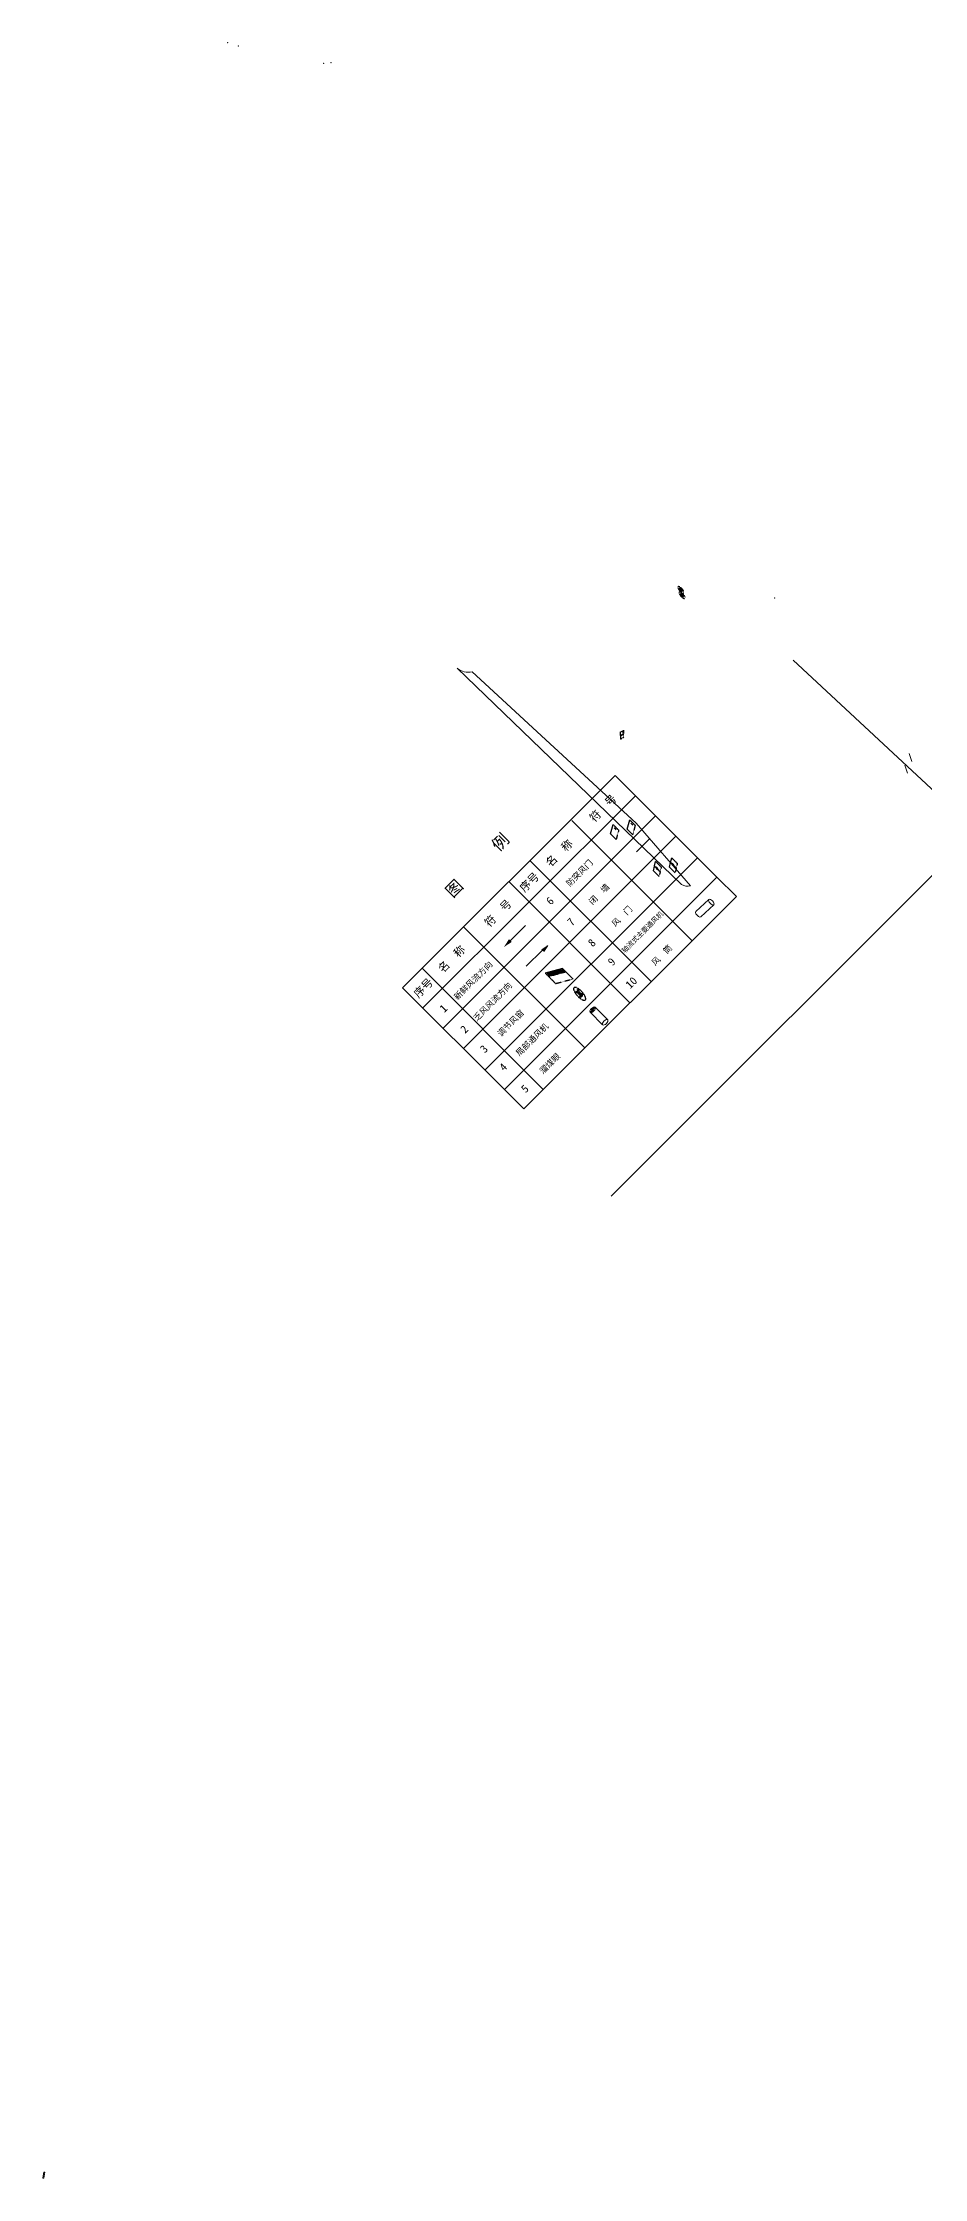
# Model space of a CAD drawing. Header units: millimetres. Extents: x 19725493 to 39459123, y 4133135 to 8271895.
# Drawn here: x 19725493 to 19727475, y 4133201 to 4138006 of the extents above; entities that cross this region are included whole.
import ezdxf

# ---------------------------------------------------------------- set-up
doc = ezdxf.new("R2010")
doc.units = ezdxf.units.MM
doc.linetypes.add('HIDDENX2', pattern=[0.75, 0.5, -0.25])
doc.layers.add('2m等高线', color=37, linetype='Continuous')
doc.layers.add('图符号', color=90, linetype='Continuous')
doc.styles.add('宋体', font='')
doc.styles.get('宋体').set_extended_font_data('SimSun')
doc.linetypes.add('井田边界线', pattern='A,40,-2,[133,煤矿线型.shx,S=1,R=0,X=0,Y=0],-4', length=46)

msp = doc.modelspace()

# ---------------------------------------------------------------- hatches: boundary and pattern name
at = {"ltscale": 6}
msp.add_hatch(color=5, dxfattribs=at).paths.add_polyline_path([(19726614, 4135966), (19726618.8, 4135961.3), (19726627.6, 4135974.9)])
at = {"lineweight": 15}
h = msp.add_hatch(color=256, dxfattribs=at)
edge = h.paths.add_edge_path()
edge.add_ellipse((19726729.4, 4135830.3), major_axis=(5.64, 5.64), ratio=0.487118, start_angle=-0.2666, end_angle=123.1883)
edge.add_line((19726725.1, 4135831.2), (19726729.4, 4135830.3))
edge.add_line((19726729.4, 4135830.3), (19726735.1, 4135835.9))
edge = h.paths.add_edge_path()
edge.add_ellipse((19726729.4, 4135830.3), major_axis=(5.64, 5.64), ratio=0.487118, start_angle=180.6307, end_angle=302.3282)
edge.add_line((19726733.7, 4135829.4), (19726729.4, 4135830.3))
edge.add_line((19726729.4, 4135830.3), (19726723.8, 4135824.6))
at = {"layer": '2m等高线', "linetype": '井田边界线'}
msp.add_hatch(color=1, dxfattribs=at).paths.add_polyline_path([(19726547.6, 4135983), (19726541.4, 4135989.2), (19726529.8, 4135971.3)])

# ---------------------------------------------------------------- linework, layer by layer
for p, q in [((19726771, 4135410.9), (19728730.2, 4137369.6)), ((19726347.5, 4135834.3, -2472.1), (19726825.5, 4136312, -2472.1)), ((19726393.1, 4135788.7, -2472.1), (19726871.1, 4136266.3, -2472.1)), ((19726953, 4135985.5, -2472.1), (19726682.6, 4136256.1, -2472.1)), ((19726438.7, 4135743.1, -2472.1), (19726916.7, 4136220.7, -2472.1)), ((19726827.8, 4136185.3, -2472.1), (19726856.7, 4136214.5, -2472.1)), ((19726487.3, 4135694.5, -2472.1), (19726965.2, 4136172.1, -2472.1)), ((19726860.9, 4135893.6, -2472.1), (19726589.7, 4136165, -2472.1)), ((19726711.6, 4135744.3, -2472.1), (19726440, 4136016.1, -2472.1)), ((19726618.4, 4135651.2, -2472.1), (19726345.4, 4135924.3, -2472.1)), ((19726574.7, 4135607.5, -197.1), (19726574.7, 4135607.5, -2472.9))]:
    msp.add_line(p, q)
at = {"lineweight": 20}
for p, q in [((19726929.5, 4136112.5, -2472.1), (19726424.8, 4136598.6, -2967.6)), ((19728346.4, 4135531.1, 300.4), (19727180.3, 4136617.2, -825.7)), ((19726827.3, 4136249.9, -2612.8), (19726458.3, 4136590.5, -2967.6)), ((19727441.7, 4136406.6, -590), (19727447.7, 4136389.2, -590)), ((19726302, 4135879.9, -2472.1), (19726779.9, 4136357.6, -2472.1)), ((19727431.5, 4136380.3, -581.7), (19727437.5, 4136362.9, -581.7)), ((19726827.3, 4136249.9, -2603.7), (19726949.7, 4136109.4, -2472.1)), ((19726827.3, 4136249.9, -2603.7), (19726827.3, 4136249.9, -2612.8)), ((19726813.4, 4135846.1, -2472.1), (19726540.9, 4136118.7, -2472.1)), ((19726949.7, 4136109.4, -2472.1), (19726949.7, 4136109.4, -2481.3))]:
    msp.add_line(p, q, dxfattribs=at)
at = {"lineweight": 30}
for p, q in [((19726791.6, 4136454.8, -988.9), (19726791.5, 4136447.6, -988.9)), ((19726791.6, 4136454.8, -988.9), (19726799.1, 4136459, -988.9)), ((19726791.8, 4136446.4, -988.9), (19726799.4, 4136450.6, -988.9)), ((19726791.8, 4136446.4, -988.9), (19726791.8, 4136439.2, -988.9)), ((19726807.2, 4136236.6, -2472.1), (19726813, 4136257.5, -2472.1)), ((19726769.6, 4136226.3, -2472.1), (19726775.4, 4136247.1, -2472.1)), ((19726769.6, 4136226.3, -2472.1), (19726782.4, 4136213.6, -2472.1)), ((19726807.2, 4136236.6, -2472.1), (19726819.9, 4136223.9, -2472.1)), ((19726662, 4135923.2, -2472.1), (19726642.5, 4135918, -2472.1)), ((19726662, 4135923.2, -2472.1), (19726685.8, 4135899.3, -2472.1)), ((19726642.5, 4135918, -2472.1), (19726622.9, 4135912.8, -2472.1))]:
    msp.add_line(p, q, dxfattribs=at)
at = {"linetype": 'HIDDENX2', "lineweight": 30}
for p, q in [((19726791.5, 4136447.6, -988.9), (19726799.1, 4136451.8, -988.9)), ((19726797.7, 4136456.1, -988.9), (19726797.7, 4136453.7, -988.9)), ((19726797.7, 4136455.5, -988.9), (19726798.1, 4136455.1, -988.9)), ((19726797.7, 4136454.4, -988.9), (19726798.1, 4136454.1, -988.9)), ((19726798, 4136447.7, -988.9), (19726797.9, 4136445.3, -988.9)), ((19726799.2, 4136459.1, -988.9), (19726799.1, 4136451.9, -988.9)), ((19726799.4, 4136450.6, -988.9), (19726799.3, 4136443.4, -988.9)), ((19726791.8, 4136439.2, -988.9), (19726799.3, 4136443.4, -988.9)), ((19726798, 4136447, -988.9), (19726798.4, 4136446.7, -988.9)), ((19726798, 4136446, -988.9), (19726798.4, 4136445.7, -988.9)), ((19726813, 4136257.5, -2472.1), (19726825.7, 4136244.7, -2472.1)), ((19726775.4, 4136247.1, -2472.1), (19726788.1, 4136234.4, -2472.1)), ((19726778.1, 4136239.4, -2472.1), (19726782.3, 4136235.3, -2472.1)), ((19726779.3, 4136238.3, -2472.1), (19726780.6, 4136238.6, -2472.1)), ((19726781.2, 4136236.4, -2472.1), (19726782.5, 4136236.7, -2472.1)), ((19726788.1, 4136234.4, -2472.1), (19726782.4, 4136213.6, -2472.1)), ((19726815.7, 4136249.8, -2472.1), (19726819.8, 4136245.7, -2472.1)), ((19726816.8, 4136248.7, -2472.1), (19726818.2, 4136248.9, -2472.1)), ((19726818.7, 4136246.8, -2472.1), (19726820.1, 4136247, -2472.1)), ((19726819.9, 4136223.9, -2472.1), (19726825.7, 4136244.7, -2472.1)), ((19726661.2, 4135921, -2472.1), (19726644.6, 4135916.6, -2472.1)), ((19726652.9, 4135918.8, -2472.1), (19726659.1, 4135912.5, -2472.1)), ((19726655, 4135919.3, -2472.1), (19726661.3, 4135913.1, -2472.1)), ((19726657, 4135919.9, -2472.1), (19726663.2, 4135913.6, -2472.1)), ((19726659.2, 4135920.5, -2472.1), (19726665.4, 4135914.2, -2472.1)), ((19726661.2, 4135921, -2472.1), (19726667.5, 4135914.8, -2472.1)), ((19726622.9, 4135912.8, -2472.1), (19726646.7, 4135888.9, -2472.1)), ((19726644, 4135916.4, -2472.1), (19726627.3, 4135912, -2472.1)), ((19726627.3, 4135912, -2472.1), (19726633.5, 4135905.7, -2472.1)), ((19726629.3, 4135912.5, -2472.1), (19726635.5, 4135906.3, -2472.1)), ((19726631.6, 4135913.1, -2472.1), (19726637.9, 4135906.9, -2472.1)), ((19726633.3, 4135913.6, -2472.1), (19726639.6, 4135907.3, -2472.1)), ((19726650.2, 4135910.2, -2472.1), (19726633.5, 4135905.7, -2472.1)), ((19726635.7, 4135914.2, -2472.1), (19726641.9, 4135907.9, -2472.1)), ((19726637.9, 4135914.8, -2472.1), (19726644.2, 4135908.5, -2472.1)), ((19726639.9, 4135915.3, -2472.1), (19726646.1, 4135909.1, -2472.1)), ((19726642.1, 4135915.9, -2472.1), (19726648.3, 4135909.7, -2472.1)), ((19726644, 4135916.4, -2472.1), (19726650.2, 4135910.2, -2472.1)), ((19726644.6, 4135916.6, -2472.1), (19726650.8, 4135910.3, -2472.1)), ((19726646.6, 4135917.1, -2472.1), (19726652.8, 4135910.9, -2472.1)), ((19726666.3, 4135894.1, -2472.1), (19726646.7, 4135888.9, -2472.1)), ((19726648.7, 4135917.7, -2472.1), (19726654.9, 4135911.4, -2472.1)), ((19726667.5, 4135914.8, -2472.1), (19726650.8, 4135910.3, -2472.1)), ((19726650.9, 4135918.2, -2472.1), (19726657.1, 4135912, -2472.1)), ((19726685.8, 4135899.3, -2472.1), (19726666.8, 4135894.3, -2472.1))]:
    msp.add_line(p, q, dxfattribs=at)
at = {"color": 3, "lineweight": 30}
for p, q in [((19726868.7, 4136153.8, -2472.1), (19726871.2, 4136163.9, -2472.1)), ((19726902.3, 4136150.9, -2472.1), (19726904.8, 4136161.5, -2472.1)), ((19726904.9, 4136162, -2472.1), (19726907.3, 4136172.1, -2472.1)), ((19726908.7, 4136159.8, -2472.1), (19726911.9, 4136156.6, -2472.1)), ((19726866.1, 4136142.7, -2472.1), (19726868.6, 4136153.3, -2472.1)), ((19726866.1, 4136142.7, -2472.1), (19726878.8, 4136130, -2472.1)), ((19726872, 4136148.5, -2472.1), (19726875.2, 4136145.3, -2472.1)), ((19726872.6, 4136151.6, -2472.1), (19726875.8, 4136148.4, -2472.1)), ((19726873, 4136147.5, -2472.1), (19726872.8, 4136147.2, -2472.1)), ((19726873.5, 4136150.7, -2472.1), (19726873.3, 4136150.3, -2472.1)), ((19726874.5, 4136146, -2472.1), (19726874.3, 4136145.7, -2472.1)), ((19726875, 4136149.2, -2472.1), (19726874.8, 4136148.8, -2472.1)), ((19726902.3, 4136150.9, -2472.1), (19726915, 4136138.2, -2472.1)), ((19726908.2, 4136156.7, -2472.1), (19726911.4, 4136153.5, -2472.1)), ((19726909.2, 4136155.7, -2472.1), (19726909, 4136155.4, -2472.1)), ((19726909.6, 4136158.9, -2472.1), (19726909.4, 4136158.5, -2472.1)), ((19726910.7, 4136154.2, -2472.1), (19726910.5, 4136153.9, -2472.1)), ((19726911.1, 4136157.4, -2472.1), (19726910.9, 4136157, -2472.1))]:
    msp.add_line(p, q, dxfattribs=at)
at = {"color": 3, "linetype": 'HIDDENX2', "lineweight": 30}
for p, q in [((19726871.2, 4136163.9, -2472.1), (19726883.9, 4136151.2, -2472.1)), ((19726904.8, 4136161.5, -2472.1), (19726917.5, 4136148.8, -2472.1)), ((19726904.9, 4136162, -2472.1), (19726917.6, 4136149.2, -2472.1)), ((19726907.3, 4136172.1, -2472.1), (19726920, 4136159.4, -2472.1)), ((19726920, 4136159.4, -2472.1), (19726917.6, 4136149.2, -2472.1)), ((19726868.6, 4136153.3, -2472.1), (19726881.4, 4136140.6, -2472.1)), ((19726868.7, 4136153.8, -2472.1), (19726881.5, 4136141, -2472.1)), ((19726881.4, 4136140.6, -2472.1), (19726878.8, 4136130, -2472.1)), ((19726883.9, 4136151.2, -2472.1), (19726881.5, 4136141, -2472.1)), ((19726917.5, 4136148.8, -2472.1), (19726915, 4136138.2, -2472.1))]:
    msp.add_line(p, q, dxfattribs=at)
at = {"lineweight": 15}
for p, q in [((19727009.1, 4136128.3, -2472.1), (19727052.7, 4136085.2, -2472.1)), ((19726574.7, 4135607.5, -2472.1), (19727052.7, 4136085.2, -2472.1)), ((19726990.9, 4136078.3, -2472.1), (19726961.8, 4136051.3, -2472.1)), ((19727001.7, 4136066.6, -2472.1), (19726972.5, 4136039.5, -2472.1)), ((19726723.8, 4135824.6, -2472.1), (19726735.1, 4135835.9, -2472.1)), ((19726723.8, 4135824.6, -2472.1), (19726752, 4135796.6, -2472.1)), ((19726725.1, 4135831.2, -2472.1), (19726733.7, 4135829.4, -2472.1)), ((19726735.1, 4135835.9, -2472.1), (19726763.3, 4135807.8, -2472.1)), ((19726531.1, 4135650.6, -2472.1), (19726574.7, 4135607.5, -2472.1)), ((19725492.7, 4133202, -370.8), (19725495.2, 4133215, -370.8)), ((19725495.1, 4133201.8, -370.8), (19725497.4, 4133214.6, -370.8))]:
    msp.add_line(p, q, dxfattribs=at)
at = {"color": 5, "ltscale": 6}
msp.add_line((19726627.6, 4135974.9, -2472.1), (19726618.8, 4135961.3, -2472.1), dxfattribs=at)
at = {"lineweight": 20, "elevation": -2472.1}
msp.add_lwpolyline([(19726531.1, 4135650.6), (19727009.1, 4136128.3), (19726779.9, 4136357.6), (19726302, 4135879.9)], close=True, dxfattribs=at)
at = {"lineweight": 20}
for centre, radius, start, end in [((19726450.3, 4136630.4, -2967.6), 40.8, 231.3326, 281.4198), ((19726942.3, 4136128.3, -2472.1), 20.3, 231.4877, 291.4101)]:
    msp.add_arc(centre, radius, start, end, dxfattribs=at)
at = {"linetype": 'HIDDENX2', "lineweight": 30, "extrusion": (0, 0, -1)}
for centre, major_axis in [((19726928, 4136775.1, -1236.1), (6.35, -6.85)), ((19726930.5, 4136763.1, -1236.1), (6.35, -6.85)), ((19726700.3, 4135866.2, -2472.1), (12.7, -13.7))]:
    msp.add_ellipse(centre, major_axis=major_axis, ratio=0.364476, dxfattribs=at)
at = {"lineweight": 15, "extrusion": (0, 0, -1)}
for centre, major_axis in [((19726996.4, 4136072.5, -2472.1), (5.41, -5.86)), ((19726729.4, 4135830.3, -2472.1), (5.64, 5.64)), ((19726757.7, 4135802.2, -2472.1), (5.64, 5.64)), ((19725493.9, 4133201.8, -370.8), (-1.19, 0.11))]:
    msp.add_ellipse(centre, major_axis=major_axis, ratio=0.487118, dxfattribs=at)
for centre, major_axis, ratio, start_param, end_param in [((19726967.1, 4136045.4, -2472.1), (5.41, -5.86), 0.487118, 6.270968, 9.443474), ((19725496.2, 4133214, -370.8), (1.13, 0.7), 1, 4.370848, 6.371331)]:
    msp.add_ellipse(centre, major_axis=major_axis, ratio=ratio, start_param=start_param, end_param=end_param, dxfattribs=at)
at = {"lineweight": 15}
for p in [(19725908.3, 4138006.1, -2472.1), (19725932.7, 4137998.7, -2472.1), (19726124.8, 4137959.4, -2472.1), (19726141, 4137961.2, -2472.1), (19727138.6, 4136756.5, -1236.1), (19726700.6, 4135866.4, -2472.1)]:
    msp.add_point(p, dxfattribs=at)
at = {"layer": '2m等高线', "color": 1, "linetype": '井田边界线'}
msp.add_line((19726544, 4135985.4, -2472.1), (19726578.7, 4136020, -2472.1), dxfattribs=at)
at = {"layer": '2m等高线', "color": 5, "linetype": '井田边界线'}
msp.add_line((19726616.8, 4135964.2, -2472.1), (19726580.1, 4135928.4, -2472.1), dxfattribs=at)
at = {"layer": '图符号', "color": 0, "lineweight": 35}
for p, q in [((19726925.4, 4136777.3, -1236.1), (19726923.6, 4136777.6, -1236.1)), ((19726925.7, 4136776.6, -1236.1), (19726923.8, 4136776.3, -1236.1)), ((19726925.9, 4136778.1, -1236.1), (19726925.6, 4136780, -1236.1)), ((19726925.6, 4136780, -1236.1), (19726926.9, 4136779.7, -1236.1)), ((19726927.9, 4136765.3, -1236.1), (19726926.1, 4136765.6, -1236.1)), ((19726926.4, 4136764.3, -1236.1), (19726926.1, 4136765.6, -1236.1)), ((19726928.2, 4136764.6, -1236.1), (19726926.4, 4136764.3, -1236.1)), ((19726926.6, 4136777.9, -1236.1), (19726926.9, 4136779.7, -1236.1)), ((19726928.4, 4136766.1, -1236.1), (19726928.1, 4136767.9, -1236.1)), ((19726928.1, 4136767.9, -1236.1), (19726929.4, 4136767.7, -1236.1)), ((19726928.5, 4136773.4, -1236.1), (19726928.2, 4136771.5, -1236.1)), ((19726929.1, 4136773, -1236.1), (19726929.4, 4136771.1, -1236.1)), ((19726929.1, 4136765.8, -1236.1), (19726929.4, 4136767.7, -1236.1)), ((19726929.8, 4136775.1, -1236.1), (19726931.6, 4136775.4, -1236.1)), ((19726930.1, 4136774.7, -1236.1), (19726931.9, 4136774.4, -1236.1)), ((19726931, 4136761.3, -1236.1), (19726930.7, 4136759.5, -1236.1)), ((19726930.7, 4136759.5, -1236.1), (19726931.9, 4136759.1, -1236.1)), ((19726931.6, 4136760.9, -1236.1), (19726931.9, 4136759.1, -1236.1)), ((19726932.3, 4136763, -1236.1), (19726934.2, 4136763.3, -1236.1)), ((19726932.6, 4136762.6, -1236.1), (19726934.5, 4136762.3, -1236.1)), ((19726934.2, 4136763.3, -1236.1), (19726934.5, 4136762.3, -1236.1)), ((19726695.1, 4135870.6, -2472.1), (19726691.4, 4135871.2, -2472.1)), ((19726692, 4135868.6, -2472.1), (19726691.4, 4135871.2, -2472.1)), ((19726696.1, 4135872.2, -2472.1), (19726695.5, 4135875.9, -2472.1)), ((19726695.5, 4135875.9, -2472.1), (19726698.1, 4135875.4, -2472.1)), ((19726697.4, 4135871.8, -2472.1), (19726698.1, 4135875.4, -2472.1)), ((19726695.6, 4135869.2, -2472.1), (19726692, 4135868.6, -2472.1)), ((19726701.3, 4135862.7, -2472.1), (19726700.7, 4135859, -2472.1)), ((19726700.7, 4135859, -2472.1), (19726703.1, 4135858.2, -2472.1)), ((19726702.4, 4135861.9, -2472.1), (19726703.1, 4135858.2, -2472.1)), ((19726703.9, 4135866.1, -2472.1), (19726707.6, 4135866.7, -2472.1)), ((19726704.5, 4135865.3, -2472.1), (19726708.2, 4135864.7, -2472.1)), ((19726707.6, 4135866.7, -2472.1), (19726708.2, 4135864.7, -2472.1))]:
    msp.add_line(p, q, dxfattribs=at)
at = {"layer": '图符号', "color": 0, "lineweight": 35, "extrusion": (0, 0, -1)}
for centre, major_axis, start_param, end_param in [((19726928.2, 4136775.2, -1236.1), (2.72, -2.81), 2.645806, 3.499182), ((19726928.2, 4136775.2, -1236.1), (2.72, -2.81), 1.156663, 2.350422), ((19726928.2, 4136775.2, -1236.1), (2.72, -2.81), 3.826644, 5.039729), ((19726930.7, 4136763.2, -1236.1), (2.72, -2.81), 2.645806, 3.499182), ((19726930.7, 4136763.2, -1236.1), (2.72, -2.81), 1.156663, 2.350422), ((19726928.2, 4136775.2, -1236.1), (2.72, -2.81), 5.172812, 7.237422), ((19726930.7, 4136763.2, -1236.1), (2.72, -2.81), 3.826644, 5.039729), ((19726930.7, 4136763.2, -1236.1), (2.72, -2.81), 5.172812, 7.237422), ((19726700.6, 4135866.4, -2472.1), (5.44, -5.61), 2.645806, 3.499182), ((19726700.6, 4135866.4, -2472.1), (5.44, -5.61), 3.826644, 5.039729), ((19726700.6, 4135866.4, -2472.1), (5.44, -5.61), 1.156663, 2.350422), ((19726700.6, 4135866.4, -2472.1), (5.44, -5.61), 5.172812, 7.237422)]:
    msp.add_ellipse(centre, major_axis=major_axis, ratio=0.290015, start_param=start_param, end_param=end_param, dxfattribs=at)
for centre, major_axis in [((19726928.1, 4136775.2, -1236.1), (1.37, -1.33)), ((19726930.7, 4136763.1, -1236.1), (1.37, -1.33)), ((19726700.6, 4135866.3, -2472.1), (2.75, -2.66))]:
    msp.add_ellipse(centre, major_axis=major_axis, ratio=0.217939, dxfattribs=at)

# ---------------------------------------------------------------- texts
at = {"style": '宋体'}
for s, height, p in [('符  号', 18, (19726733.2, 4136251.3, -2472.1)), ('图      例', 27, (19726414.4, 4136081, -2472.1)), ('名  称', 18, (19726634.7, 4136150.4, -2472.1)), ('防突风门', 13.5, (19726677.9, 4136106.5, -2472.1)), ('序号', 18, (19726576.1, 4136093.7, -2472.1)), ('闭  墙', 13.5, (19726728.9, 4136065.7, -2472.1)), ('符  号', 18, (19726497, 4136015.3, -2472.1)), ('6', 18, (19726635.5, 4136064.6, -2472.1)), ('风  门', 13.5, (19726780.3, 4136016.1, -2472.1)), ('7', 18, (19726682.6, 4136017.5, -2472.1)), ('名  称', 18, (19726392.8, 4135912.1, -2472.1)), ('8', 18, (19726729.5, 4135970.5, -2472.1)), ('风  筒', 13.5, (19726870, 4135928.6, -2472.1)), ('新鲜风流方向', 13.5, (19726425.4, 4135851.2, -2472.1)), ('9', 18, (19726774.1, 4135927.8, -2472.1)), ('序号', 18, (19726337.6, 4135855.7, -2472.1)), ('乏风风流方向', 13.5, (19726469.2, 4135803.9, -2472.1)), ('10', 18, (19726814.1, 4135876.2, -2472.1)), ('1', 18, (19726395.8, 4135822.9, -2472.1)), ('调节风窗', 13.5, (19726523.2, 4135768.9, -2472.1)), ('2', 18, (19726442.7, 4135775.9, -2472.1)), ('3', 18, (19726486.9, 4135731.7, -2472.1)), ('4', 18, (19726530.3, 4135690.6, -2472.1)), ('5', 18, (19726578.9, 4135642.1, -2472.1))]:
    msp.add_text(s, height=height, rotation=44.9814, dxfattribs=at).set_placement(p)
at = {"attachment_point": 1, "rotation": 44.9814, "style": '宋体'}
for s, insert, char_height in [('轴流式主要通风机', (19726793.7, 4135965.1, -2472.1), 11.1), ('溜煤眼', (19726608.2, 4135694.2, -2472.1), 13.5)]:
    msp.add_mtext(s, dxfattribs=dict(at, insert=insert, char_height=char_height))
at = {"insert": (19726555.2, 4135734.5, -2472.1), "char_height": 13.5, "width": 129.122, "attachment_point": 1, "rotation": 44.9814, "style": '宋体'}
msp.add_mtext('局部通风机', dxfattribs=at)

doc.saveas('drawing.dxf')
